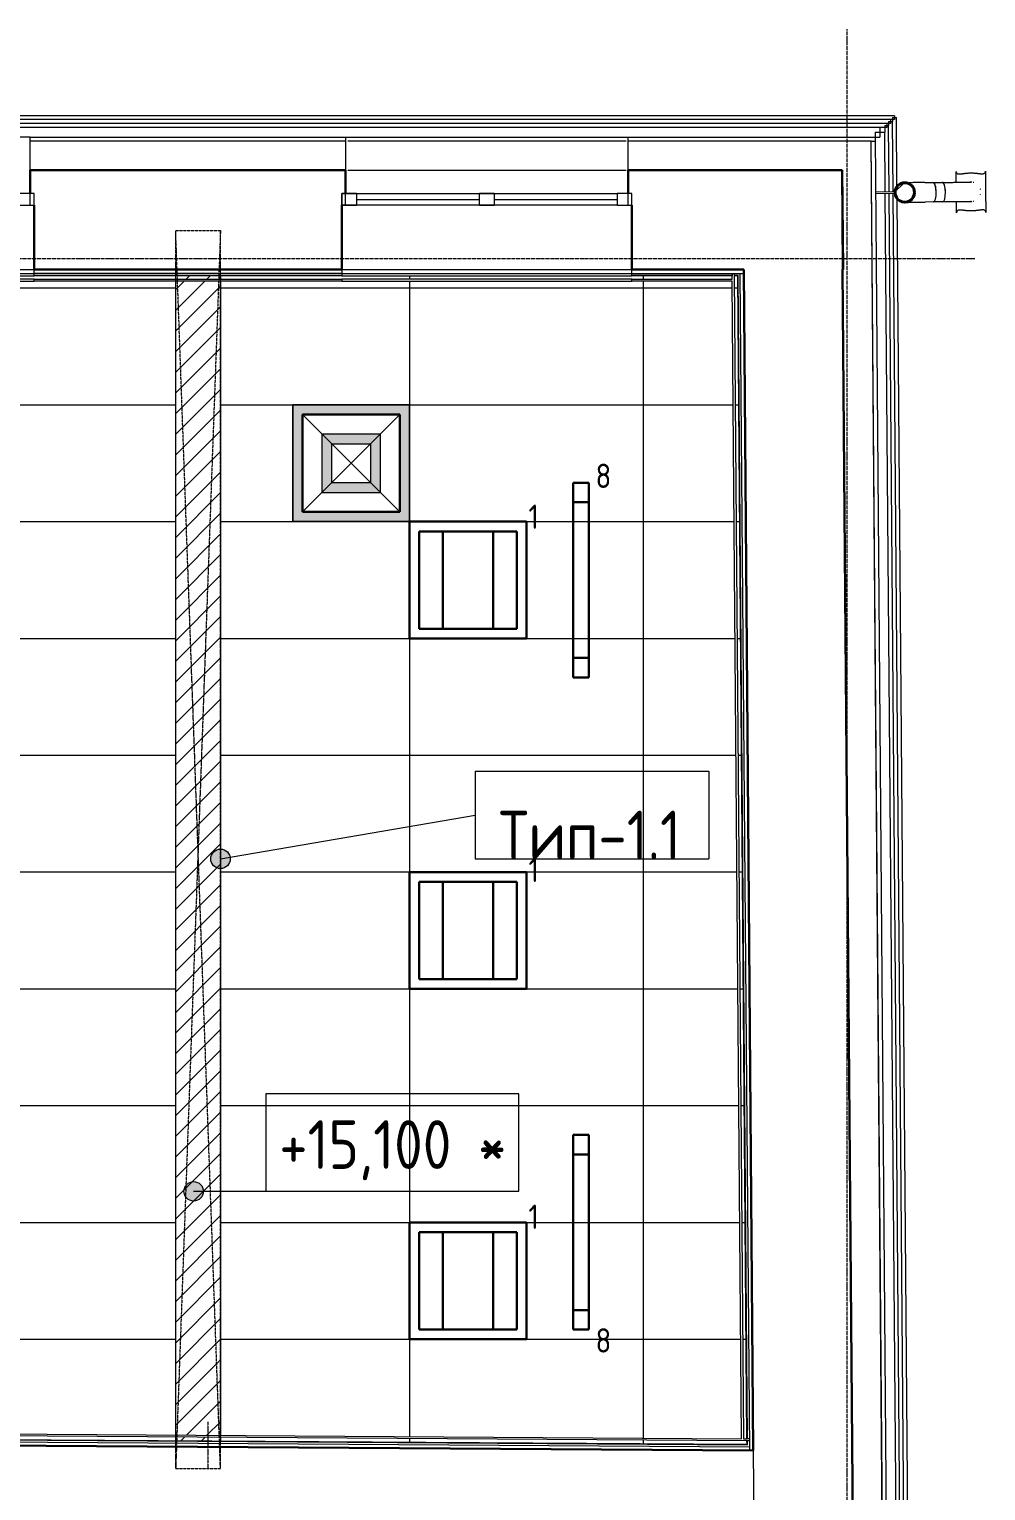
# Model space of a CAD drawing. Header units: millimetres. Extents: x -10051 to 73829, y -4843 to 44223.
# Drawn here: x 51149 to 56060, y 36715 to 44223 of the extents above; entities that cross this region are included whole.
import ezdxf

# ---------------------------------------------------------------- set-up
doc = ezdxf.new("R2010")
doc.units = ezdxf.units.MM
doc.linetypes.add('ADSK_Линия сетки', pattern=[25, 20, -2.5, 0, -2.5])
doc.linetypes.add('ADSK_Штрихпунктирная 2 точки_ш15 п1_5 п1_5 п1_5', pattern=[19.5, 15, -1.5, 0, -1.5, 0, -1.5])
for name, color, linetype, lineweight in [('_ Окна', 7, 'Continuous', 9), ('Аннотация', 7, 'Continuous', 20), ('Марки', 7, 'Continuous', 20), ('Обобщенные модели', 7, 'Continuous', 18), ('Окна', 7, 'Continuous', 9), ('Оси', 7, 'Continuous', 9), ('Отметки', 7, 'Continuous', 9), ('Потолки', 7, 'Continuous', 9), ('Потолки штриховка', 7, 'Continuous', 9), ('Стены внутренние', 7, 'Continuous', 18), ('Стены наружные', 7, 'Continuous', 18), ('Стены несущие', 7, 'Continuous', 30), ('Стены отделка', 7, 'Continuous', 30), ('Стены штриховка', 7, 'Continuous', 9), ('Узлы', 7, 'Continuous', 18)]:
    doc.layers.add(name, color=color, linetype=linetype, lineweight=lineweight)
doc.layers.add('Линии', color=7, linetype='Continuous', lineweight=9, true_color=0x00a600)
doc.styles.add('GOST Common_2', font='GOST_Common.ttf', dxfattribs={"width": 0.9, "height": 250})
doc.styles.add('GOST Common_4', font='GOST_Common.ttf', dxfattribs={"width": 0.9, "height": 200})
doc.styles.add('GOST Common_B', font='', dxfattribs={"width": 0.9, "height": 250})
doc.styles.get('GOST Common_B').set_extended_font_data('GOST Common', bold=True)

# ---------------------------------------------------------------- blocks, each defined once
blk = doc.blocks.new('Водосток - Тип 1 _карниз больше 490мм_-5171559-План потолков 4-го этажа')
at = {"layer": 'Обобщенные модели', "lineweight": 9}
h = blk.add_hatch(dxfattribs=at)
h.set_pattern_fill('FP_9', color=256, style=0, pattern_type=2)
h.set_pattern_definition([(134.537, (43058.06, -55833.66), (-106.91965, -105.20546), [])])
h.paths.add_polyline_path([(173.7, 148.9), (173.3, 172.1), (164.1, 191.2), (146.7, 205), (125, 210), (103, 204.8), (85.9, 191.2), (76.3, 171.1), (76.5, 148.3), (85.9, 128.8), (103.3, 115), (125, 110), (148.3, 116.2), (164.1, 128.8), (173.3, 148)])
at = {"layer": 'Обобщенные модели'}
for p, q in [((18.8, 575), (24.9, 575)), ((225.1, 575), (231.2, 575)), ((24.9, 425), (18.8, 425)), ((75, 353.8), (75, 396.4)), ((175, 396.4), (175, 353.8)), ((231.2, 425), (225.1, 425)), ((75, 306.2), (75, 353.8)), ((75, 263.6), (75, 306.2)), ((175, 353.8), (175, 306.2)), ((175, 306.2), (175, 263.6)), ((120, 10), (120, 109.1)), ((130, 109.1), (130, 10)), ((120, -12.6), (120, -10)), ((130, -10), (130, -12.6))]:
    blk.add_line(p, q, dxfattribs=at)
at = {"layer": 'Обобщенные модели', "flags": 128}
for points in [[(75, 396.4), (75, 402), (75, 407.6), (75, 413.1), (75, 418.5), (75, 423.8), (75, 428.9), (75, 434), (75, 438.9), (75, 443.6), (75, 448.2), (75, 452.7), (75, 457), (75, 461.1), (75, 465.1), (75, 468.8), (75, 472.4), (75, 475.7), (75, 478.9), (75, 481.9), (75, 484.6), (75, 487.2), (75, 489.5), (75, 491.6), (75, 493.4), (75, 495.1), (75, 496.5), (75, 497.7), (75, 498.6), (75, 499.3), (75, 499.8), (75, 500), (75, 500)], [(175, 500), (175, 499.9), (175, 499.5), (175, 498.9), (175, 498.1), (175, 497), (175, 495.7), (175, 494.2), (175, 492.4), (175, 490.4), (175, 488.2), (175, 485.7), (175, 483), (175, 480.2), (175, 477.1), (175, 473.8), (175, 470.3), (175, 466.6), (175, 462.8), (175, 458.7), (175, 454.5), (175, 450.1), (175, 445.6), (175, 440.9), (175, 436), (175, 431), (175, 425.9), (175, 420.7), (175, 415.4), (175, 409.9), (175, 404.4), (175, 398.7), (175, 396.4)], [(75, 263.6), (75, 258), (75, 252.4), (75, 246.9), (75, 241.5), (75, 236.2), (75, 231.1), (75, 226), (75, 221.1), (75, 216.4), (75, 211.8), (75, 207.3), (75, 203), (75, 198.9), (75, 194.9), (75, 191.2), (75, 187.6), (75, 184.3), (75, 181.1), (75, 178.1), (75, 175.4), (75, 173)], [(175, 173), (175, 174.3), (175, 177), (175, 179.8), (175, 182.9), (175, 186.2), (175, 189.7), (175, 193.4), (175, 197.2), (175, 201.3), (175, 205.5), (175, 209.9), (175, 214.4), (175, 219.1), (175, 224), (175, 229), (175, 234.1), (175, 239.3), (175, 244.6), (175, 250.1), (175, 255.6), (175, 261.3), (175, 263.6)]]:
    blk.add_lwpolyline(points, dxfattribs=at)
at = {"layer": 'Обобщенные модели'}
for centre, radius, start, end in [((125, 500), 50, 103.32484, 106.67517), ((125, 500), 50, 73.32483, 76.67516), ((125, 500), 50, 174.54437, 183.38559), ((125, 500), 50, 163.32487, 166.67519), ((125, 500), 50, 13.32481, 16.67513), ((125, 500), 50, 356.72694, 5.45563), ((125, 160), 52, 90, 270), ((125, 160), 52, 270, 90)]:
    blk.add_arc(centre, radius, start, end, dxfattribs=at)
at = {"layer": 'Обобщенные модели', "lineweight": 40}
for start, end in [(90, 270), (270, 90)]:
    blk.add_arc((125, 160), 50, start, end, dxfattribs=at)
at = {"layer": 'Обобщенные модели'}
for centre, major_axis, start_param, end_param in [((125, 353.8), (50, 0), 1.570796, 3.141593), ((125, 353.8), (-50, 0), 4.712389, 6.283185), ((125, 306.2), (50, 0), 1.570796, 3.141593), ((125, 306.2), (-50, 0), 4.712389, 6.283185), ((125, 353.8), (50, 0), 0, 1.570796), ((125, 353.8), (-50, 0), 3.141593, 4.712389), ((125, 306.2), (50, 0), 0, 1.570796), ((125, 306.2), (-50, 0), 3.141593, 4.712389)]:
    blk.add_ellipse(centre, major_axis=major_axis, ratio=0.309017, start_param=start_param, end_param=end_param, dxfattribs=at)
for points, knots in [([(18.8, 425), (21.1, 425), (25.1, 425.7), (28.9, 428.6), (30.8, 432.1), (31.6, 434.9), (32, 437.4), (32.1, 439.4), (32.2, 441.5), (32.2, 443.8), (32.1, 446.2), (31.9, 448.7), (31.6, 451.4), (31.3, 454.1), (31, 457), (30.6, 459.9), (30.2, 462.9), (29.8, 466), (29.4, 469.2), (29, 472.4), (28.7, 475.7), (28.3, 480.2), (27.8, 485.9), (27.4, 495.3), (27.4, 504.8), (27.8, 514.1), (28.3, 519.8), (28.7, 524.3), (29, 527.6), (29.4, 530.8), (29.8, 534), (30.2, 537.1), (30.6, 540.1), (31, 543.1), (31.3, 545.9), (31.6, 548.6), (31.9, 551.3), (32.1, 553.8), (32.2, 556.2), (32.2, 558.5), (32.1, 560.6), (32, 562.7), (31.6, 565.1), (30.8, 567.9), (28.9, 571.5), (25.1, 574.3), (21.1, 575), (18.8, 575)], [-1, -1, -1, -1, -0.941176, -0.882353, -0.852941, -0.823529, -0.808824, -0.794118, -0.779412, -0.764706, -0.75, -0.735294, -0.720588, -0.705882, -0.691176, -0.676471, -0.661765, -0.647059, -0.632353, -0.617647, -0.602941, -0.588235, -0.558824, -0.529412, -0.470588, -0.441176, -0.411765, -0.397059, -0.382353, -0.367647, -0.352941, -0.338235, -0.323529, -0.308824, -0.294118, -0.279412, -0.264706, -0.25, -0.235294, -0.220588, -0.205882, -0.191176, -0.176471, -0.147059, -0.117647, -0.058824, 0, 0, 0, 0]), ([(18.8, 575), (22.1, 575), (28.9, 575), (39.4, 575), (48.4, 575), (56, 575), (60.8, 575), (64.9, 575), (67.9, 575), (71, 575), (74.3, 575), (77.6, 575), (81, 575), (83.9, 575), (86.4, 575), (88.2, 575), (90.2, 575), (92.8, 575), (96.1, 575), (99.6, 575), (102.5, 575), (104.8, 575), (107.1, 575), (110.3, 575), (116, 575), (121.3, 575), (125, 575)], [-1, -1, -1, -1, -0.875, -0.75, -0.625, -0.5625, -0.5, -0.46875, -0.4375, -0.40625, -0.375, -0.34375, -0.3125, -0.28125, -0.265625, -0.25, -0.234375, -0.21875, -0.1875, -0.15625, -0.140625, -0.125, -0.109375, -0.09375, -0.0625, 0, 0, 0, 0]), ([(125, 575), (128.7, 575), (134, 575), (139.7, 575), (142.9, 575), (145.2, 575), (147.5, 575), (150.4, 575), (153.9, 575), (157.2, 575), (159.8, 575), (161.8, 575), (163.6, 575), (166.1, 575), (169, 575), (172.4, 575), (175.7, 575), (179, 575), (182.1, 575), (185.1, 575), (189.2, 575), (194, 575), (201.6, 575), (210.6, 575), (221.1, 575), (227.9, 575), (231.2, 575)], [-1, -1, -1, -1, -0.9375, -0.90625, -0.890625, -0.875, -0.859375, -0.84375, -0.8125, -0.78125, -0.765625, -0.75, -0.734375, -0.71875, -0.6875, -0.65625, -0.625, -0.59375, -0.5625, -0.53125, -0.5, -0.4375, -0.375, -0.25, -0.125, 0, 0, 0, 0]), ([(231.2, 575), (228.9, 575), (224.9, 574.3), (221.1, 571.4), (219.2, 567.9), (218.4, 565.1), (218, 562.6), (217.9, 560.6), (217.8, 558.5), (217.8, 556.2), (217.9, 553.8), (218.1, 551.3), (218.4, 548.6), (218.7, 545.9), (219, 543), (219.4, 540.1), (219.8, 537.1), (220.2, 534), (220.6, 530.8), (221, 527.6), (221.3, 524.3), (221.7, 519.8), (222.2, 514.1), (222.6, 504.7), (222.6, 495.2), (222.2, 485.9), (221.7, 480.2), (221.3, 475.7), (221, 472.4), (220.6, 469.2), (220.2, 466), (219.8, 462.9), (219.4, 459.9), (219, 456.9), (218.7, 454.1), (218.4, 451.4), (218.1, 448.7), (217.9, 446.2), (217.8, 443.8), (217.8, 441.5), (217.9, 439.4), (218, 437.3), (218.4, 434.9), (219.2, 432.1), (221.1, 428.5), (224.9, 425.7), (228.9, 425), (231.2, 425)], [-1, -1, -1, -1, -0.941176, -0.882353, -0.852941, -0.823529, -0.808824, -0.794118, -0.779412, -0.764706, -0.75, -0.735294, -0.720588, -0.705882, -0.691176, -0.676471, -0.661765, -0.647059, -0.632353, -0.617647, -0.602941, -0.588235, -0.558824, -0.529412, -0.470588, -0.441176, -0.411765, -0.397059, -0.382353, -0.367647, -0.352941, -0.338235, -0.323529, -0.308824, -0.294118, -0.279412, -0.264706, -0.25, -0.235294, -0.220588, -0.205882, -0.191176, -0.176471, -0.147059, -0.117647, -0.058824, 0, 0, 0, 0]), ([(74.3, 425), (73.2, 425), (71, 425), (67.9, 425), (64.9, 425), (60.8, 425), (56, 425), (48.4, 425), (39.4, 425), (28.9, 425), (22.1, 425), (18.8, 425)], [-0.625, -0.625, -0.625, -0.625, -0.59375, -0.5625, -0.53125, -0.5, -0.4375, -0.375, -0.25, -0.125, 0, 0, 0, 0]), ([(231.2, 425), (227.9, 425), (221.1, 425), (210.6, 425), (201.6, 425), (194, 425), (189.2, 425), (185.1, 425), (182.1, 425), (179, 425), (176.8, 425), (175.7, 425)], [-1, -1, -1, -1, -0.875, -0.75, -0.625, -0.5625, -0.5, -0.46875, -0.4375, -0.40625, -0.375, -0.375, -0.375, -0.375])]:
    blk.add_open_spline(points, degree=3, knots=knots, dxfattribs=at)
blk = doc.blocks.new('окна_rehau_двупольное_2_фрамуги - 1490х2400 и 2410 _нов_ ок8-V10-План потолков 4-го этажа')
at = {"layer": '_ Окна', "lineweight": 18}
for p, q in [((-745, 75), (-745, 135)), ((-745, 135), (-669, 135)), ((-669, 135), (-669, 75)), ((-38, 75), (-38, 135)), ((-38, 135), (38, 135)), ((38, 135), (38, 75)), ((669, 135), (669, 75)), ((745, 135), (669, 135)), ((745, 75), (745, 135)), ((-669, 75), (-745, 75)), ((38, 75), (-38, 75)), ((669, 75), (745, 75))]:
    blk.add_line(p, q, dxfattribs=at)
at = {"layer": '_ Окна'}
for p, q in [((-725, 75), (-725, 135)), ((-669, 105), (-38, 105)), ((38, 105), (669, 105)), ((725, 75), (725, 135))]:
    blk.add_line(p, q, dxfattribs=at)
at = {"layer": 'Окна'}
for p, q in [((-745, 135), (-745, 75)), ((-669, 135), (-745, 135)), ((-669, 135), (-38, 135)), ((38, 135), (-38, 135)), ((38, 135), (669, 135)), ((745, 135), (669, 135)), ((745, 75), (745, 135)), ((-745, 75), (-669, 75)), ((-38, 75), (-669, 75)), ((-38, 75), (38, 75)), ((669, 75), (38, 75)), ((669, 75), (745, 75))]:
    blk.add_line(p, q, dxfattribs=at)
blk = doc.blocks.new('окна_rehau_двупольное_2_фрамуги - 1490х2400 и 2410 _нов_ ок8-2908190-План потолков 4-го этажа')
at = {"layer": '_ Окна', "lineweight": 18}
for p, q in [((-745, 75), (-745, 135)), ((-745, 135), (-669, 135)), ((-669, 135), (-669, 75)), ((-38, 75), (-38, 135)), ((-38, 135), (38, 135)), ((38, 135), (38, 75)), ((669, 135), (669, 75)), ((745, 135), (669, 135)), ((745, 75), (745, 135)), ((-669, 75), (-745, 75)), ((38, 75), (-38, 75)), ((669, 75), (745, 75))]:
    blk.add_line(p, q, dxfattribs=at)
at = {"layer": '_ Окна'}
for p, q in [((-725, 75), (-725, 135)), ((-669, 105), (-38, 105)), ((38, 105), (669, 105)), ((725, 75), (725, 135))]:
    blk.add_line(p, q, dxfattribs=at)
at = {"layer": 'Окна'}
for p, q in [((-745, 135), (-745, 75)), ((-669, 135), (-745, 135)), ((-669, 135), (-38, 135)), ((38, 135), (-38, 135)), ((38, 135), (669, 135)), ((745, 135), (669, 135)), ((745, 75), (745, 135)), ((-745, 75), (-669, 75)), ((-38, 75), (-669, 75)), ((-38, 75), (38, 75)), ((669, 75), (38, 75)), ((669, 75), (745, 75))]:
    blk.add_line(p, q, dxfattribs=at)
blk = doc.blocks.new('Высотные отметки - Рамка-12095-План потолков 4-го этажа')
at = {"layer": 'Аннотация'}
for p, q in [((-6.5, 0), (-6.5, 5)), ((-6.5, 5), (6.5, 5)), ((6.5, 5), (6.5, 0)), ((6.5, 0), (-6.5, 0))]:
    blk.add_line(p, q, dxfattribs=at)
blk = doc.blocks.new('ADSK_Марка_Потолок - ADSK_Марка и Смещение от уровня-155896-План потолков 4-го этажа')
at = {"layer": 'Марки'}
for p, q in [((-6, 4.5), (-6, 0)), ((-6, 4.5), (6, 4.5)), ((6, 4.5), (6, 0)), ((-6, 0), (6, 0))]:
    blk.add_line(p, q, dxfattribs=at)

msp = doc.modelspace()

# ---------------------------------------------------------------- hatches: boundary and pattern name
at = {"layer": 'Марки'}
h = msp.add_hatch(color=256, dxfattribs=at)
edge = h.paths.add_edge_path()
edge.add_arc((52130.844, 39961.594), 50, 0, 360)
at = {"layer": 'Отметки'}
h = msp.add_hatch(color=256, dxfattribs=at)
edge = h.paths.add_edge_path()
edge.add_arc((51993.156, 38253.513), 50, 0, 360)
at = {"layer": 'Потолки штриховка', "lineweight": 18, "true_color": 0x787878}
h = msp.add_hatch(dxfattribs=at)
h.set_pattern_fill('FP_47', color=8, style=0, pattern_type=2)
h.set_pattern_definition([(45, (0, 0), (-53.03301, 53.03301), [])])
h.paths.add_polyline_path([(52130.844, 36971.855), (52130.844, 36989.855), (51900.844, 36991.382), (51900.844, 36973.382), (52130.176, 36971.859)])
h.paths.add_polyline_path([(49040.457, 36992.367), (49040.457, 37010.368), (48810.457, 37011.894), (48810.823, 36993.892), (48823.84, 36993.805)])
h.paths.add_polyline_path([(52130.844, 36999.856), (52130.844, 42928.805), (51900.844, 42928.805), (51900.844, 37001.382), (52129.105, 36999.867)])
h.paths.add_polyline_path([(49040.457, 37020.368), (49040.457, 42928.805), (48810.457, 42928.805), (48810.457, 37021.895), (48811.9, 37021.885)])
h.paths.add_polyline_path([(52130.844, 42938.805), (52130.844, 42956.805), (51900.844, 42956.805), (51901.991, 42938.805)])
h.paths.add_polyline_path([(49039.534, 42938.805), (49040.457, 42938.805), (49040.226, 42956.805), (48810.457, 42956.805), (48810.457, 42938.805)])
at = {"layer": 'Потолки штриховка', "lineweight": 18}
h = msp.add_hatch(dxfattribs=at)
h.set_pattern_fill('FP_28', color=256, style=0, pattern_type=2)
h.set_pattern_definition([(180, (53101.9, 42893.5), (7e-14, 600), []), (90, (53101.9, 42893.5), (1200, -7e-14), [])])
h.paths.add_polyline_path([(51900.844, 36973.382), (51900.844, 36991.382), (49040.457, 37010.368), (49040.457, 36992.367), (51609.773, 36975.314)])
h.paths.add_polyline_path([(51900.844, 37001.382), (51900.844, 42928.805), (49040.457, 42928.805), (49040.457, 37020.368), (51609.773, 37003.314)])
h.paths.add_polyline_path([(51174.454, 42938.805), (51900.844, 42938.805), (51900.844, 42956.805), (49040.457, 42956.805), (49040.457, 42938.805), (51173.454, 42938.805)])
h = msp.add_hatch(dxfattribs=at)
h.set_pattern_fill('FP_29', color=256, style=0, pattern_type=2)
h.set_pattern_definition([(0, (53101.9, 41093.5), (0, -600), []), (270, (53101.9, 41093.5), (-1200, -7e-14), [])])
h.paths.add_polyline_path([(54834.591, 36953.909), (54834.367, 36971.91), (52130.844, 36989.855), (52130.844, 36971.855), (54834.447, 36953.91)])
h.paths.add_polyline_path([(54836.607, 36951.895), (54836.447, 36953.897), (54834.605, 36953.896), (54836.591, 36951.911)])
h.paths.add_polyline_path([(54834.367, 36981.911), (54786.604, 42956.805), (54768.603, 42956.805), (54816.366, 36982.03), (54818.509, 36982.016)])
h.paths.add_polyline_path([(54806.365, 36982.097), (54758.747, 42928.805), (52130.844, 42928.805), (52130.844, 36999.856), (54798.604, 36982.148)])
h.paths.add_polyline_path([(54523.667, 42938.805), (54758.747, 42938.805), (54758.507, 42956.805), (52130.844, 42956.805), (52130.844, 42938.805), (54244.449, 42938.805)])
h.paths.add_polyline_path([(54786.604, 42956.805), (54788.604, 42956.805), (54788.588, 42958.805)])
at = {"layer": 'Узлы', "true_color": 0x939393}
h = msp.add_hatch(color=252, dxfattribs=at)
h.paths.add_polyline_path([(52501.921, 41693.53), (53101.921, 41693.53), (53101.921, 42293.53), (52501.921, 42293.53), (52501.921, 41743.53)])
h.paths.add_polyline_path([(52551.921, 41743.53), (52551.921, 42243.53), (53051.921, 42243.53), (53051.921, 41743.53), (52775.331, 41743.53)])
h.paths.add_polyline_path([(52951.921, 41843.53), (52951.921, 42143.53), (52651.921, 42143.53), (52651.921, 41843.53), (52901.921, 41843.53)])
h.paths.add_polyline_path([(52775.331, 41893.53), (52701.921, 41893.53), (52701.921, 42093.53), (52901.921, 42093.53), (52901.921, 41893.53)])

# ---------------------------------------------------------------- linework, layer by layer
at = {"layer": 'Линии', "color": 7, "linetype": 'ADSK_Штрихпунктирная 2 точки_ш15 п1_5 п1_5 п1_5'}
for p, q in [((51900.844, 36829.383), (51900.844, 43188.805)), ((51900.844, 43188.805), (52130.844, 43188.805)), ((52130.844, 43188.805), (51900.844, 36829.383)), ((52130.844, 36829.383), (51900.844, 43188.805)), ((52130.844, 36829.383), (52130.844, 43188.805)), ((52066.231, 37068.888), (52066.231, 36829.383)), ((51900.844, 36829.383), (52130.844, 36829.383))]:
    msp.add_line(p, q, dxfattribs=at)
at = {"layer": 'Линии', "color": 7, "lineweight": 18}
for p, q in [((52501.921, 42293.53), (53101.921, 42293.53)), ((52501.921, 41693.53), (52501.921, 42293.53)), ((53101.921, 42293.53), (53101.921, 41693.53)), ((52551.921, 42243.53), (53051.921, 41743.53)), ((53051.921, 42243.53), (52551.921, 41743.53)), ((53101.921, 41693.53), (52501.921, 41693.53))]:
    msp.add_line(p, q, dxfattribs=at)
at = {"layer": 'Линии', "color": 7}
for p, q in [((53101.921, 42293.53), (52501.921, 42293.53)), ((52501.921, 42293.53), (52501.921, 41693.53)), ((53101.921, 41693.53), (53101.921, 42293.53)), ((52551.921, 41743.53), (52551.921, 42243.53)), ((52551.921, 42243.53), (53051.921, 42243.53)), ((53051.921, 42243.53), (53051.921, 41743.53)), ((52651.921, 42143.53), (52651.921, 41843.53)), ((52951.921, 42143.53), (52651.921, 42143.53)), ((52951.921, 41843.53), (52951.921, 42143.53)), ((52701.921, 42093.53), (52901.921, 42093.53)), ((52701.921, 41893.53), (52701.921, 42093.53)), ((52901.921, 42093.53), (52901.921, 41893.53)), ((52901.921, 41893.53), (52701.921, 41893.53)), ((52651.921, 41843.53), (52951.921, 41843.53)), ((53051.921, 41743.53), (52551.921, 41743.53)), ((52501.921, 41693.53), (53101.921, 41693.53))]:
    msp.add_line(p, q, dxfattribs=at)
at = {"layer": 'Линии', "color": 5, "lineweight": 30, "true_color": 0x0000ff}
for p, q in [((53051.921, 42243.53), (52551.921, 42243.53)), ((52551.921, 42243.53), (52551.921, 41743.53)), ((53051.921, 41743.53), (53051.921, 42243.53)), ((53942.171, 41893.53), (54022.171, 41893.53)), ((53942.171, 40893.53), (53942.171, 41893.53)), ((54022.171, 41893.53), (54022.171, 40893.53)), ((52551.921, 41743.53), (53051.921, 41743.53)), ((53942.171, 41793.53), (54022.171, 41793.53)), ((53101.921, 41693.53), (53701.921, 41693.53)), ((53101.921, 41093.53), (53101.921, 41693.53)), ((53701.921, 41693.53), (53701.921, 41093.53)), ((53651.921, 41643.53), (53151.921, 41643.53)), ((53151.921, 41643.53), (53151.921, 41143.53)), ((53271.921, 41643.53), (53271.921, 41143.53)), ((53531.921, 41643.53), (53531.921, 41143.53)), ((53651.921, 41143.53), (53651.921, 41643.53)), ((53151.921, 41143.53), (53651.921, 41143.53)), ((53701.921, 41093.53), (53101.921, 41093.53)), ((54022.171, 40993.53), (53942.171, 40993.53)), ((54022.171, 40893.53), (53942.171, 40893.53)), ((53942.171, 38543.53), (54022.171, 38543.53)), ((53942.171, 37543.53), (53942.171, 38543.53)), ((54022.171, 38543.53), (54022.171, 37543.53)), ((53942.171, 38443.53), (54022.171, 38443.53)), ((53101.921, 38093.53), (53701.921, 38093.53)), ((53101.921, 37493.53), (53101.921, 38093.53)), ((53701.921, 38093.53), (53701.921, 37493.53)), ((53651.921, 38043.53), (53151.921, 38043.53)), ((53151.921, 38043.53), (53151.921, 37543.53)), ((53271.921, 38043.53), (53271.921, 37543.53)), ((53531.921, 38043.53), (53531.921, 37543.53)), ((53651.921, 37543.53), (53651.921, 38043.53)), ((54022.171, 37643.53), (53942.171, 37643.53)), ((53151.921, 37543.53), (53651.921, 37543.53)), ((54022.171, 37543.53), (53942.171, 37543.53)), ((53701.921, 37493.53), (53101.921, 37493.53))]:
    msp.add_line(p, q, dxfattribs=at)
at = {"layer": 'Линии', "color": 1, "lineweight": 30, "true_color": 0xff0000}
for p, q in [((53101.921, 39893.53), (53701.921, 39893.53)), ((53101.921, 39293.53), (53101.921, 39893.53)), ((53701.921, 39893.53), (53701.921, 39293.53)), ((53651.921, 39843.53), (53151.921, 39843.53)), ((53151.921, 39843.53), (53151.921, 39343.53)), ((53271.921, 39843.53), (53271.921, 39343.53)), ((53531.921, 39843.53), (53531.921, 39343.53)), ((53651.921, 39343.53), (53651.921, 39843.53)), ((53151.921, 39343.53), (53651.921, 39343.53)), ((53701.921, 39293.53), (53101.921, 39293.53))]:
    msp.add_line(p, q, dxfattribs=at)
at = {"layer": 'Марки'}
msp.add_line((52130.844, 39961.594), (53438.344, 40186.594), dxfattribs=at)
msp.add_circle((52130.844, 39961.594), 50, dxfattribs=at)
at = {"layer": 'Оси', "linetype": 'ADSK_Линия сетки'}
for p, q in [((55349.565, -3698.875), (55349.565, 44222.998)), ((-9251.096, 43045), (56004.853, 43045))]:
    msp.add_line(p, q, dxfattribs=at)
at = {"layer": 'Отметки', "lineweight": 20}
for p, q in [((51993.156, 38253.513), (52853.682, 38253.513)), ((52853.682, 38253.513), (53013.087, 38253.513))]:
    msp.add_line(p, q, dxfattribs=at)
at = {"layer": 'Отметки'}
msp.add_circle((51993.156, 38253.513), 50, dxfattribs=at)
at = {"layer": 'Потолки'}
for p, q in [((51900.844, 42938.805), (51900.844, 42956.805)), ((52130.844, 42956.805), (52130.844, 42938.805)), ((51900.844, 37001.382), (51900.844, 42928.805)), ((52130.844, 42928.805), (52130.844, 36999.856)), ((51900.844, 36973.382), (51900.844, 36991.382)), ((52130.844, 36989.855), (52130.844, 36971.855))]:
    msp.add_line(p, q, dxfattribs=at)
at = {"layer": 'Стены внутренние'}
for p, q in [((49683.454, 42968.805), (51173.454, 42968.805)), ((49684.454, 42988.805), (51173.454, 42988.805)), ((52753.449, 42968.805), (54243.449, 42968.805)), ((52754.449, 42988.805), (54243.449, 42988.805)), ((51173.454, 42938.805), (49683.454, 42938.805)), ((49683.454, 42928.805), (51173.454, 42928.805)), ((54243.449, 42938.805), (52753.449, 42938.805)), ((52753.449, 42928.805), (54243.449, 42928.805))]:
    msp.add_line(p, q, dxfattribs=at)
at = {"layer": 'Стены наружные'}
for p, q in [((55591.495, 43778.805), (45171.854, 43778.805)), ((55591.495, 43778.805), (55591.495, 43758.805)), ((55591.495, 43758.805), (45171.854, 43758.805)), ((55571.657, 43738.805), (45191.854, 43738.805)), ((55551.818, 43718.805), (46688.734, 43718.805)), ((55517.102, 43718.805), (55517.102, 43668.805)), ((55541.819, 43728.724), (55561.818, 43728.886)), ((55541.819, 43728.724), (55542.099, 43694.007)), ((55551.818, 43738.805), (55551.818, 43718.805)), ((55561.657, 43748.724), (55581.656, 43748.886)), ((55561.657, 43748.724), (55561.817, 43728.886)), ((55564.57, 43388.683), (55561.818, 43728.886)), ((55571.657, 43758.805), (55571.657, 43738.805)), ((55581.495, 43768.724), (55601.495, 43768.886)), ((55581.495, 43768.724), (55581.656, 43748.886)), ((55584.568, 43388.845), (55581.656, 43748.886)), ((55604.354, 43415.325), (55601.495, 43768.886)), ((51153.454, 43668.805), (49703.454, 43668.805)), ((52773.449, 43668.805), (54223.449, 43668.805)), ((54214.449, 43648.805), (52784.449, 43648.805)), ((55492.103, 43693.603), (55542.101, 43694.007)), ((55492.103, 43693.603), (55492.303, 43668.805)), ((55492.303, 43668.805), (55517.102, 43668.805)), ((55544.572, 43388.522), (55542.101, 43694.007)), ((52784.449, 43498.805), (54214.449, 43498.805)), ((55629.032, 32945.45), (55544.648, 43379.041)), ((55649.03, 32945.612), (55564.647, 43379.132)), ((55669.029, 32945.774), (55584.646, 43379.222)), ((55688.815, 32972.253), (55604.858, 43353.03)), ((49683.454, 42956.805), (51173.454, 42956.805)), ((52753.449, 42956.805), (54243.449, 42956.805))]:
    msp.add_line(p, q, dxfattribs=at)
at = {"layer": 'Стены несущие'}
for p, q in [((51153.454, 43378.805), (51153.454, 43498.805)), ((51153.454, 43498.805), (52773.449, 43498.805)), ((52773.449, 43498.805), (52773.449, 43378.805)), ((54223.449, 43378.805), (54223.449, 43498.805)), ((55323.673, 43498.805), (54223.449, 43498.805)), ((55323.673, 43498.805), (55327.797, 42988.805)), ((51173.454, 42988.805), (51173.454, 43318.805)), ((52753.449, 43318.805), (52753.449, 42988.805)), ((54243.449, 42988.805), (54243.449, 43318.805)), ((51173.454, 42988.805), (52753.449, 42988.805)), ((54243.449, 42988.805), (54817.781, 42988.805)), ((54866.85, 36921.694), (54817.781, 42988.805)), ((55327.797, 42988.805), (55325.223, 42988.805)), ((55381.918, 35978.721), (55325.223, 42988.805)), ((54866.85, 36921.694), (48037.645, 36967.023))]:
    msp.add_line(p, q, dxfattribs=at)
at = {"layer": 'Стены отделка', "lineweight": 9}
for p, q in [((51153.454, 43668.805), (52773.449, 43668.805)), ((51153.454, 43498.805), (51153.454, 43668.805)), ((52773.449, 43668.805), (52773.449, 43498.805)), ((54223.449, 43668.805), (55492.303, 43668.805)), ((54223.449, 43498.805), (54223.449, 43668.805)), ((55472.464, 43648.805), (55469.89, 43648.805)), ((55469.89, 43648.805), (55531.913, 35979.934)), ((55534.488, 35979.955), (55472.464, 43648.805)), ((55492.303, 43668.805), (55554.487, 35980.117)), ((55325.223, 42988.805), (55321.098, 43498.805)), ((51173.454, 42988.805), (51173.454, 42988.805)), ((51173.454, 42956.805), (51173.454, 42988.805)), ((52753.449, 42968.805), (51173.454, 42968.805)), ((52753.449, 42956.805), (51173.454, 42956.805)), ((52753.449, 42988.805), (52753.449, 42956.805)), ((54243.449, 42956.805), (54243.449, 42988.805)), ((54243.449, 42968.805), (54818.509, 42968.805)), ((54758.603, 42956.805), (54243.449, 42956.805)), ((54758.747, 42938.805), (54758.603, 42956.805)), ((54786.604, 42956.805), (54768.603, 42956.805)), ((54768.603, 42956.805), (54816.366, 36982.03)), ((54834.367, 36981.911), (54786.604, 42956.805)), ((54798.508, 42968.805), (54846.85, 36921.534)), ((54798.509, 42968.645), (54818.509, 42968.805)), ((54818.509, 42988.805), (54818.509, 42968.805)), ((54818.509, 42968.805), (54866.85, 36921.694)), ((51173.454, 42938.805), (52753.449, 42938.805)), ((51173.454, 42928.805), (51173.454, 42938.805)), ((52753.449, 42928.805), (51173.454, 42928.805)), ((52753.449, 42938.805), (52753.449, 42928.805)), ((54243.449, 42938.805), (54758.747, 42938.805)), ((54243.449, 42928.805), (54243.449, 42938.805)), ((54758.826, 42928.805), (54243.449, 42928.805)), ((54806.365, 36982.097), (54758.826, 42928.805)), ((54834.447, 36971.91), (48037.977, 37017.022)), ((48038.043, 37027.022), (54806.365, 36982.097)), ((48037.857, 36999.022), (54834.591, 36953.909)), ((54816.366, 36982.03), (54834.367, 36981.911)), ((54834.591, 36953.909), (54834.447, 36971.91)), ((54846.688, 36941.828), (54846.985, 36941.826)), ((54846.985, 36941.826), (54846.852, 36921.827)), ((54866.85, 36921.694), (54846.85, 36921.534))]:
    msp.add_line(p, q, dxfattribs=at)
at = {"layer": 'Стены штриховка'}
for p, q in [((52773.449, 43648.805), (51153.454, 43648.805)), ((55469.89, 43648.805), (54223.449, 43648.805)), ((55472.464, 43648.805), (55492.465, 43648.805)), ((52753.449, 42958.805), (51173.454, 42958.805)), ((54758.587, 42958.805), (54243.449, 42958.805)), ((54758.507, 42968.805), (54758.603, 42956.805)), ((54768.507, 42968.805), (54768.603, 42956.805)), ((54788.588, 42958.805), (54768.587, 42958.805)), ((54836.368, 36981.898), (54788.588, 42958.805)), ((48037.844, 36997.022), (54836.607, 36951.895)), ((48057.777, 36986.89), (54846.688, 36941.828)), ((54846.368, 36981.831), (54834.367, 36981.911)), ((54846.448, 36971.831), (54834.447, 36971.91)), ((54836.607, 36951.895), (54836.447, 36971.897)), ((54866.85, 36921.694), (54869.923, 36541.665))]:
    msp.add_line(p, q, dxfattribs=at)

# ---------------------------------------------------------------- block references
at = {"layer": 'Марки', "xscale": 99.99999999999993, "yscale": 99.99999999999993, "zscale": 99.99999999999993}
msp.add_blockref('ADSK_Марка_Потолок - ADSK_Марка и Смещение от уровня-155896-План потолков 4-го этажа', (54038.344, 39961.594), dxfattribs=at)
at = {"layer": 'Обобщенные модели', "rotation": 270.4633818725631}
msp.add_blockref('Водосток - Тип 1 _карниз больше 490мм_-5171559-План потолков 4-го этажа', (55483.602, 43508.203), dxfattribs=at)
at = {"layer": 'Окна'}
for name, p in [('окна_rehau_двупольное_2_фрамуги - 1490х2400 и 2410 _нов_ ок8-V10-План потолков 4-го этажа', (50428.454, 43243.805)), ('окна_rehau_двупольное_2_фрамуги - 1490х2400 и 2410 _нов_ ок8-2908190-План потолков 4-го этажа', (53498.449, 43243.805))]:
    msp.add_blockref(name, p, dxfattribs=at)
at = {"layer": 'Отметки', "lineweight": 20, "extrusion": (0, 0, -1), "xscale": 99.99999999999993, "yscale": 99.99999999999993, "zscale": 99.99999999999993}
msp.add_blockref('Высотные отметки - Рамка-12095-План потолков 4-го этажа', (-53013.087, 38253.513), dxfattribs=at)

# ---------------------------------------------------------------- texts
at = {"layer": 'Аннотация', "lineweight": 9, "char_height": 125, "width": 175.5, "attachment_point": 5, "line_spacing_factor": 1.022766, "style": 'GOST Common_4'}
for s, insert in [('\\pt180,360,540,720,900,1080,1260,1440,1620,1800,1980,2160,2340,2520,2700,2880,3060,3240,3420,3600,3780,3960,4140,4320,4500,4680,4860,5040,5220,5400,5580,5760;8 ', (54097.187, 41928.993)), ('\\pt180,360,540,720,900,1080,1260,1440,1620,1800,1980,2160,2340,2520,2700,2880,3060,3240,3420,3600,3780,3960,4140,4320,4500,4680,4860,5040,5220,5400,5580,5760;1 ', (53739.046, 41718.979)), ('\\pt180,360,540,720,900,1080,1260,1440,1620,1800,1980,2160,2340,2520,2700,2880,3060,3240,3420,3600,3780,3960,4140,4320,4500,4680,4860,5040,5220,5400,5580,5760;1 ', (53739.046, 39904.428)), ('\\pt180,360,540,720,900,1080,1260,1440,1620,1800,1980,2160,2340,2520,2700,2880,3060,3240,3420,3600,3780,3960,4140,4320,4500,4680,4860,5040,5220,5400,5580,5760;1 ', (53739.046, 38122.868)), ('\\pt180,360,540,720,900,1080,1260,1440,1620,1800,1980,2160,2340,2520,2700,2880,3060,3240,3420,3600,3780,3960,4140,4320,4500,4680,4860,5040,5220,5400,5580,5760;8 ', (54097.187, 37487.561))]:
    msp.add_mtext(s, dxfattribs=dict(at, insert=insert))
at = {"layer": 'Марки', "lineweight": 9, "insert": (54027.713, 40083.75), "char_height": 250, "width": 982.8, "attachment_point": 5, "line_spacing_factor": 1.022766, "style": 'GOST Common_B'}
msp.add_mtext('\\pt1143,2286,3429,4572,5715,6858,8001,9144,10287,11430,12573,13716,14859,16002,17145,18288,19431,20574,21717,22860,24003,25146,26289,27432,28575,29718,30861,32004,33147,34290,35433,36576;Тип-1.1', dxfattribs=at)
at = {"layer": 'Отметки', "lineweight": 20, "insert": (52432.257, 38618.718), "char_height": 250, "width": 1390.87157, "attachment_point": 1, "line_spacing_factor": 1.022761, "style": 'GOST Common_2'}
msp.add_mtext('+15,100 *', dxfattribs=at)

doc.saveas('drawing.dxf')
